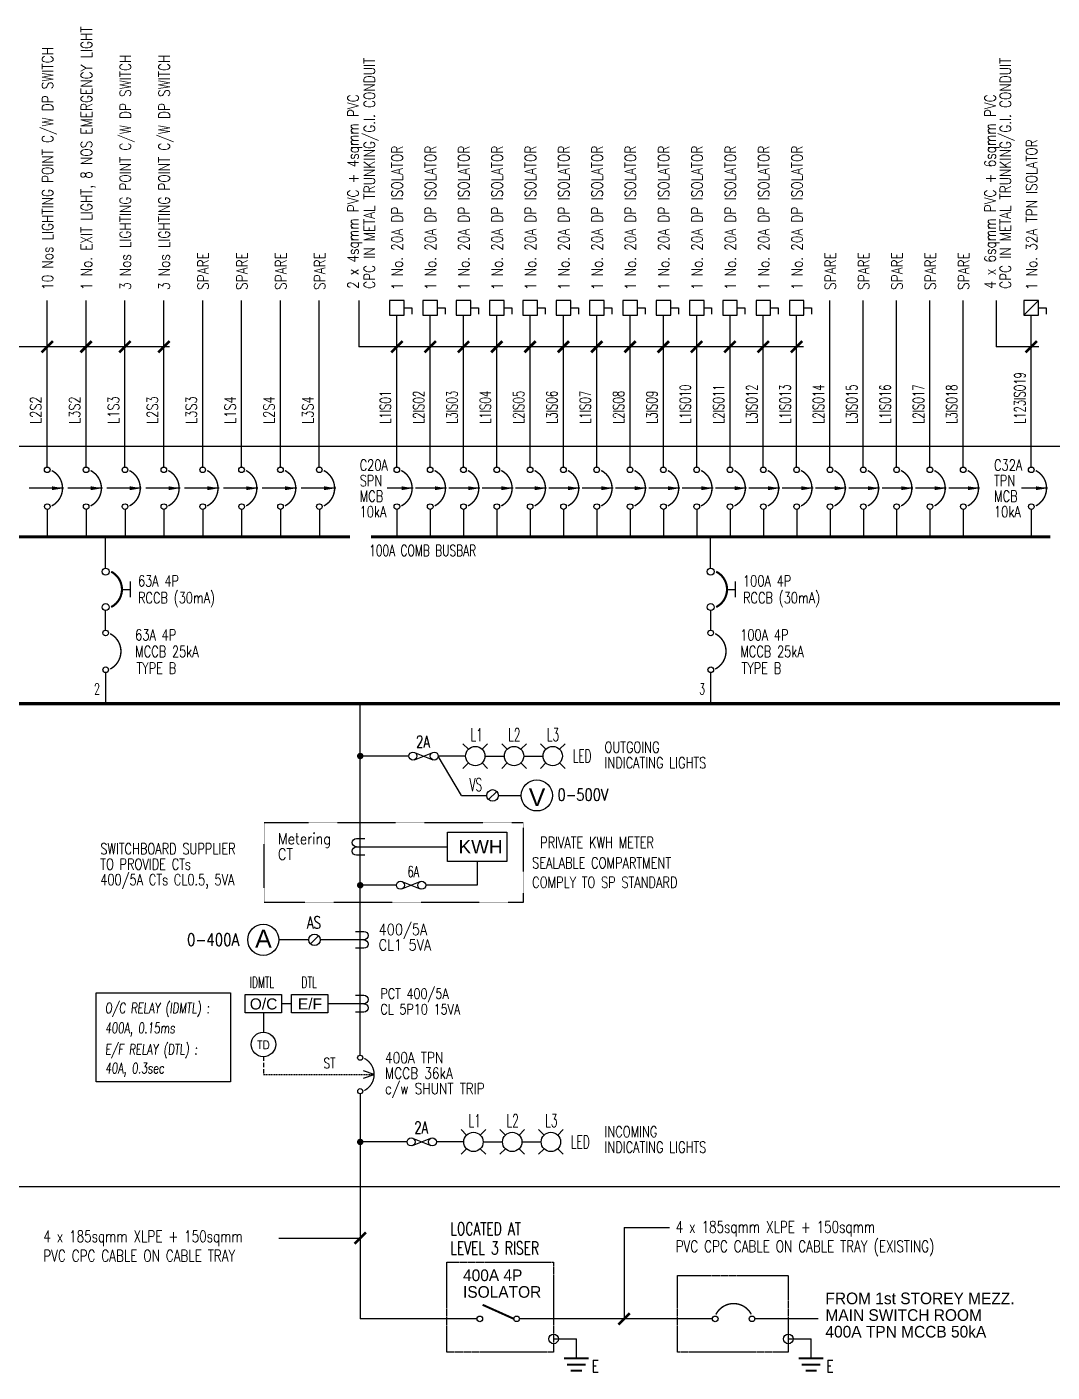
# Model space of a CAD drawing. Header units: millimetres. Extents: x 3829 to 56422, y 1460 to 26408.
# Drawn here: x 22736 to 41198, y 2131 to 26360 of the extents above; entities that cross this region are included whole.
import ezdxf
from ezdxf.enums import TextEntityAlignment as Align
from ezdxf.lldxf.tags import DXFTag

# ---------------------------------------------------------------- set-up
doc = ezdxf.new("R2010")
doc.units = ezdxf.units.MM
doc.linetypes.add('DASHED2', pattern=[0.375, 0.25, -0.125])
doc.linetypes.add('HIDDEN', pattern=[0.375, 0.25, -0.125])
for name, color, linetype in [('E-SLD-FRAME', 6, 'Continuous'), ('E-SLD-LEGENDF', 2, 'Continuous'), ('E-SLD-OUTGOING-CCT', 5, 'Continuous'), ('E-SLD-T1', 2, 'Continuous'), ('SLD', 2, 'Continuous'), ('SLD-LINE', 7, 'Continuous'), ('SLD-TXT', 7, 'Continuous'), ('TXT', 7, 'Continuous')]:
    doc.layers.add(name, color=color, linetype=linetype)
doc.styles.add('80', font='simplex.shx', dxfattribs={"width": 0.65, "height": 2})
doc.styles.add('A', font='arial.ttf')
doc.styles.add('ARIAL', font='arial.ttf')
doc.styles.add('ROMANS', font='romans.shx', dxfattribs={"width": 0.8})
doc.styles.add('SB T5-2$0$80', font='simplex.shx', dxfattribs={"width": 0.8, "height": 2})
doc.styles.add('simplex', font='simplex.shx', dxfattribs={"width": 0.7})
doc.styles.add('SLD', font='romans.shx')
doc.styles.add('SLD-TXT', font='romans.shx')
doc.styles.get("Standard").update_dxf_attribs({"font": 'arial.ttf'})
tags = doc.linetypes.add('CENTER', pattern=[2, 1.25, -0.25, 0.25, -0.25]).pattern_tags.tags
tags[10:11] = [DXFTag(74, 4), DXFTag(75, 0), DXFTag(340, '0'), DXFTag(46, 1.0), DXFTag(50, 0.0), DXFTag(44, 0.0), DXFTag(45, 0.0)]
tags[8:9] = [DXFTag(74, 4), DXFTag(75, 0), DXFTag(340, '0'), DXFTag(46, 1.0), DXFTag(50, 0.0), DXFTag(44, 0.0), DXFTag(45, 0.0)]
tags[6:7] = [DXFTag(74, 4), DXFTag(75, 0), DXFTag(340, '0'), DXFTag(46, 1.0), DXFTag(50, 0.0), DXFTag(44, 0.0), DXFTag(45, 0.0)]
tags[4:5] = [DXFTag(74, 4), DXFTag(75, 0), DXFTag(340, '0'), DXFTag(46, 1.0), DXFTag(50, 0.0), DXFTag(44, 0.0), DXFTag(45, 0.0)]
doc.dimstyles.new('1-100', dxfattribs={"dimtxt": 100, "dimasz": 100, "dimexe": 25, "dimexo": 10, "dimgap": 25, "dimtad": 1, "dimdec": 0, "dimzin": 0, "dimdsep": 46, "dimtxsty": 'simplex', "dimcen": 0, "dimclrd": 7, "dimclre": 7, "dimclrt": 7, "dimadec": 0, "dimazin": 0, "dimtfac": 1, "dimtdec": 0, "dimtofl": 0, "dimtmove": 1, "dimatfit": 0, "dimfxl": 1, "dimtolj": 1, "dimtzin": 0, "dimarcsym": 2})

# ---------------------------------------------------------------- blocks, each defined once
blk = doc.blocks.new('MCCB')
at = {"color": 3}
for centre in [(-0.7756798448972404, 558.2415916474129), (0, 39.57616266116383)]:
    blk.add_circle(centre, 39.57616266115398, dxfattribs=at)
at = {"layer": 'E-SLD-LEGENDF', "const_width": 20}
blk.add_lwpolyline([(62.34422445716336, 49.47020332644752, 0.611250066136639), (62.28685325826518, 548.3475509821146)], format="xyb", dxfattribs=at)
blk = doc.blocks.new('RCCB')
at = {"color": 3}
for centre in [(-0.7756798450136557, 548.3475509821419), (0, 49.47020332644206)]:
    blk.add_circle(centre, 49.47020332644246, dxfattribs=at)
at = {"layer": 'E-SLD-LEGENDF'}
blk.add_line((350.2602078272903, 189.9583210432938), (350.2602078272903, 407.894509080983), dxfattribs=at)
at = {"layer": 'E-SLD-LEGENDF', "color": 7, "linetype": 'ByBlock'}
blk.add_line((229.8182771756274, 298.9264150621384), (350.2602078272903, 298.9264150621384), dxfattribs=at)
at = {"layer": 'E-SLD-LEGENDF', "const_width": 30}
blk.add_lwpolyline([(77.34422445716336, 49.47020332644206, 0.6113836959509442), (77.28685325814877, 548.3475509821419)], format="xyb", dxfattribs=at)
blk = doc.blocks.new('SS')
at = {"layer": 'E-SLD-LEGENDF', "color": 7}
blk.add_line((-63.63961030682549, -63.63961030674909), (63.63961030682549, 63.63961030674909), dxfattribs=at)
at = {"layer": 'SLD'}
blk.add_circle((8.731149137020111e-11, -7.639755494892597e-11), 90, dxfattribs=at)
blk = doc.blocks.new('LED IND LTG')
at = {"layer": 'E-SLD-LEGENDF', "color": 7}
for p, q in [((43.93398282206624, 106.0660171780305), (-40.91883092040662, 190.918830920387)), ((256.0660171779338, 106.0660171780305), (340.9188309204066, 190.918830920387)), ((643.9339828220662, 106.0660171780305), (559.0811690795933, 190.918830920387)), ((856.0660171779338, 106.0660171780305), (940.9188309204067, 190.918830920387)), ((1243.933982822066, 106.0660171780305), (1159.081169079593, 190.918830920387)), ((1456.066017177934, 106.0660171780305), (1540.918830920407, 190.918830920387)), ((43.933982822047, -106.0660171780112), (-40.91883092040662, -190.9188309203542)), ((256.066017177953, -106.0660171780112), (340.9188309204066, -190.9188309203542)), ((643.933982822047, -106.0660171780112), (559.0811690795933, -190.9188309203542)), ((856.066017177953, -106.0660171780112), (940.9188309204067, -190.9188309203542)), ((1243.933982822047, -106.0660171780112), (1159.081169079593, -190.9188309203542)), ((1456.066017177953, -106.0660171780112), (1540.918830920407, -190.9188309203542))]:
    blk.add_line(p, q, dxfattribs=at)
at = {"layer": 'SLD'}
for centre in [(150, 0), (750, 0), (1350, 0)]:
    blk.add_circle(centre, 150, dxfattribs=at)
at = {"layer": 'SLD-LINE', "color": 2}
for p, q in [((300, 0), (600, 0)), ((900, 0), (1200, 0))]:
    blk.add_line(p, q, dxfattribs=at)
at = {"layer": 'E-SLD-OUTGOING-CCT', "color": 7, "style": '80', "width": 0.6}
for s, p in [('L1', (74.2343251806742, 230.0000000000146)), ('L2', (660, 230.0000000000146)), ('L3', (1260, 230.0000000000146)), ('LED', (1659.416454639751, -100.3998749509265))]:
    blk.add_text(s, height=200, dxfattribs=at).set_placement(p)
blk = doc.blocks.new('2A FUSE')
at = {"color": 7}
for p, q in [((-141.7115199455293, -57.32513235402803), (141.7115199455293, 57.32513235403167)), ((-141.7115199455293, 57.32513235403167), (141.7115199455293, -57.32513235402803))]:
    blk.add_line(p, q, dxfattribs=at)
at = {"color": 3}
for centre in [(-164.9006777547766, -1.818989403545856e-11), (164.900677754893, -1.818989403545856e-11)]:
    blk.add_circle(centre, 61.83775415805307, dxfattribs=at)
blk = doc.blocks.new('VOLTMETER')
at = {"layer": 'SLD', "lineweight": -3}
blk.add_circle((0, 0), 240.925, dxfattribs=at)
at = {"layer": 'SLD-TXT', "style": 'A'}
blk.add_text('V', height=275, dxfattribs=at).set_placement((2.850493580335751, -26.70183233996431), align=Align.MIDDLE)
blk = doc.blocks.new('SLD-CT')
at = {"color": 3}
blk.add_line((0, 0), (-50, 0), dxfattribs=at)
blk.add_lwpolyline([(-25, 25), (0, 25, -0.9999999999999998), (0, 0, -0.9999999999999998), (0, -25), (-25, -25)], format="xyb", dxfattribs=at)
blk = doc.blocks.new('EF')
at = {"layer": 'SLD', "color": 3}
blk.add_lwpolyline([(326.2776733243081, 0), (-326.2776733243081, 0), (-326.2776733243081, 326.2776733242972), (326.2776733243081, 326.2776733242972)], close=True, dxfattribs=at)
at = {"layer": 'SLD-TXT', "style": 'A'}
blk.add_text('E/F', height=200, dxfattribs=at).set_placement((2.5, 162.6388366621468), align=Align.MIDDLE)
blk = doc.blocks.new('DP ISOL')
at = {"layer": 'SLD', "color": 3, "linetype": 'Continuous', "ltscale": 0.5}
for p, q in [((141.1878162294233, -141.2999416394305), (141.1878162294233, -289.3285409813834)), ((141.1878162294233, -289.3285409813834), (20.16990319215256, -289.3285409813834))]:
    blk.add_line(p, q, dxfattribs=at)
blk.add_lwpolyline([(0, 141.2999416394305), (0, -141.2999416394305), (282.3756324588467, -141.2999416394305), (282.3756324588467, 141.2999416394305)], close=True, dxfattribs=at)

msp = doc.modelspace()

# ---------------------------------------------------------------- hatches: boundary and pattern name
at = {"layer": 'E-SLD-LEGENDF'}
h = msp.add_hatch(color=256, dxfattribs=at)
h.dxf.hatch_style = 1
edge = h.paths.add_edge_path()
edge.add_arc((32220.72203209154, 2728.830287640393), 86.88888888888887, -3.81666561775622e-14, 360)
h = msp.add_hatch(color=256, dxfattribs=at)
h.dxf.hatch_style = 1
edge = h.paths.add_edge_path()
edge.add_arc((36447.27111426787, 2728.830287640393), 86.88888888888887, -3.81666561775622e-14, 360)

# ---------------------------------------------------------------- linework, layer by layer
at = {"color": 3}
msp.add_lwpolyline([(30312.17837999609, 11858.0214961535), (31379.73296426223, 11858.0214961535), (31379.73296426223, 11324.77729461113), (30312.17837999609, 11324.77729461113)], close=True, dxfattribs=at)
at = {"color": 8, "linetype": 'HIDDEN', "ltscale": 50}
for points in [[(30298.76337626084, 4110.917825654711), (32220.72203209154, 4110.917825654711), (32220.72203209154, 2492.114629396107), (30298.76337626084, 2492.114629396107)], [(34455.17299868643, 3873.445789022357), (36447.27111426787, 3873.445789022357), (36447.27111426787, 2492.114629396107), (34455.17299868643, 2492.114629396107)]]:
    msp.add_lwpolyline(points, close=True, dxfattribs=at)
at = {"color": 3}
for centre in [(30892.43963715372, 3089.8151381977), (31555.17879641393, 3090.80628466618)]:
    msp.add_circle(centre, 50.56954117814119, dxfattribs=at)
at = {"layer": 'E-SLD-FRAME', "color": 7, "linetype": 'CENTER', "ltscale": 1.5}
for p, q in [((55472.65049800906, 18801.06499346235), (3948.65113364583, 18801.06499346243)), ((55472.65049800906, 5468.13754240538), (3948.65113364583, 5468.137542405459))]:
    msp.add_line(p, q, dxfattribs=at)
at = {"layer": 'E-SLD-LEGENDF'}
for p, q in [((32220.72203209154, 2728.830287640407), (32631.00790744382, 2728.830287640407)), ((32631.00790744382, 2377.440278806203), (32631.00790744382, 2728.830287640407)), ((36447.27111426787, 2728.830287640407), (36857.55698962014, 2728.830287640407)), ((36857.55698962014, 2377.440278806203), (36857.55698962014, 2728.830287640407))]:
    msp.add_line(p, q, dxfattribs=at)
at = {"layer": 'E-SLD-LEGENDF', "color": 3}
for points, const_width in [([(31504.60925523579, 3090.80628466618), (30943.00917833186, 3343.007976225039)], 36.92777777777778), ([(32409.44124077717, 2377.440278806203), (32852.5745741105, 2377.440278806203)], 36.92777777777778), ([(32464.83290744383, 2266.656945472862), (32797.18290744384, 2266.656945472862)], 36.92777777777778), ([(36635.99032295349, 2377.440278806203), (37079.12365628682, 2377.440278806203)], 36.92777777777778), ([(36691.38198962015, 2266.656945472862), (37023.73198962016, 2266.656945472862)], 36.92777777777778), ([(32531.30290744386, 2155.873612139537), (32730.71290744386, 2155.873612139537)], 33.23499999999999), ([(36757.85198962018, 2155.873612139537), (36957.26198962019, 2155.873612139537)], 33.23499999999999)]:
    msp.add_lwpolyline(points, dxfattribs=dict(at, const_width=const_width))
at = {"layer": 'E-SLD-LEGENDF'}
for centre in [(32220.72203209154, 2728.830287640407), (36447.27111426787, 2728.830287640407)]:
    msp.add_circle(centre, 86.88888888888887, dxfattribs=at)
at = {"layer": 'E-SLD-T1', "color": 7, "lineweight": -3}
msp.add_lwpolyline([(26402.90325074002, 7360.241880352217), (23985.62199099448, 7360.241880352217), (23985.62199099448, 8959.574715698647), (26402.90325074002, 8959.574715698647)], close=True, dxfattribs=at)
at = {"layer": 'SLD', "color": 7}
for p, q in [((28715.9119826364, 21430.55653191272), (28715.9119826364, 20598.94797385854)), ((40188.41044776586, 21430.55653191272), (40188.41044776586, 20598.94797385854)), ((25302.11885212221, 20598.94797385854), (19547.4631581256, 20598.94797385854)), ((36719.85789507013, 20598.94797385854), (28715.9119826364, 20598.94797385854)), ((40962.33462730423, 20598.94797385854), (40188.41044776586, 20598.94797385854))]:
    msp.add_line(p, q, dxfattribs=at)
at = {"layer": 'SLD', "color": 3}
msp.add_line((40691.20232949627, 21167.5236302773), (40954.44412077054, 21430.55653191272), dxfattribs=at)
at = {"layer": 'SLD', "const_width": 56.79012345914307}
for points in [[(19751.45055781799, 17176.84738731911), (28554.49070753215, 17176.84738731911)], [(28933.82240375442, 17176.84738731911), (41165.37461077647, 17176.84738731911)], [(6090.401980312885, 14169.83135702034), (55023.18594029113, 14169.83135702034)]]:
    msp.add_lwpolyline(points, dxfattribs=at)
at = {"layer": 'SLD', "color": 3}
msp.add_lwpolyline([(27321.73751435907, 8603.27158731108), (26669.18216771045, 8603.27158731108), (26669.18216771045, 8929.549260635376), (27321.73751435907, 8929.549260635376)], close=True, dxfattribs=at)
at = {"layer": 'SLD', "lineweight": -3}
for centre, radius in [((26992.31820413954, 9916.813507604304), 279.9939189189189), ((26995.45984103473, 8032.781730672824), 221.8043982825021)]:
    msp.add_circle(centre, radius, dxfattribs=at)
at = {"layer": 'SLD-LINE', "linetype": 'ByBlock'}
for p, q in [((23101.98464174975, 18432.92275846622), (23101.98464174975, 21430.55653191272)), ((23801.98464174975, 18432.92275846622), (23801.98464174975, 21430.55653191272)), ((24501.98464174975, 18432.92275846622), (24501.98464174975, 21430.55653191272)), ((25201.98464174975, 18432.92275846622), (25201.98464174975, 21430.55653191272)), ((29398.02373349366, 18432.92275846622), (29398.02373349366, 21167.5236302773)), ((29998.02373349366, 18432.92275846622), (29998.02373349366, 21167.5236302773)), ((30598.02373349366, 18432.92275846622), (30598.02373349366, 21167.5236302773)), ((31198.02373349366, 18432.92275846622), (31198.02373349366, 21167.5236302773)), ((31798.02373349365, 18432.92275846622), (31798.02373349365, 21167.5236302773)), ((32398.02373349365, 18432.92275846622), (32398.02373349365, 21167.5236302773)), ((32998.02373349365, 18432.92275846622), (32998.02373349365, 21167.5236302773)), ((33598.02373349365, 18432.92275846622), (33598.02373349365, 21167.5236302773)), ((34198.02373349365, 18432.92275846622), (34198.02373349365, 21167.5236302773)), ((34798.02373349365, 18432.92275846622), (34798.02373349365, 21167.5236302773)), ((35398.02373349365, 18432.92275846622), (35398.02373349365, 21167.5236302773)), ((35998.02373349365, 18432.92275846622), (35998.02373349365, 21167.5236302773)), ((36598.02373349365, 18432.92275846622), (36598.02373349365, 21167.5236302773)), ((40822.8232251334, 18432.92275846622), (40822.8232251334, 21167.5236302773)), ((23102.97063267507, 17669.04451705997), (23102.97063267507, 17176.84738731911)), ((23802.97063267507, 17669.04451705997), (23802.97063267507, 17176.84738731911)), ((24502.97063267507, 17669.04451705997), (24502.97063267507, 17176.84738731911)), ((25202.97063267507, 17669.04451705997), (25202.97063267507, 17176.84738731911)), ((25902.97063267507, 17669.04451705997), (25902.97063267507, 17176.84738731911)), ((26602.97063267507, 17669.04451705997), (26602.97063267507, 17176.84738731911)), ((27302.97063267507, 17669.04451705997), (27302.97063267507, 17176.84738731911)), ((28002.97063267507, 17669.04451705997), (28002.97063267507, 17176.84738731911)), ((29399.00972441897, 17669.04451705997), (29399.00972441897, 17176.84738731911)), ((29999.00972441897, 17669.04451705997), (29999.00972441897, 17176.84738731911)), ((30599.00972441897, 17669.04451705997), (30599.00972441897, 17176.84738731911)), ((31199.00972441897, 17669.04451705997), (31199.00972441897, 17176.84738731911)), ((31799.00972441896, 17669.04451705997), (31799.00972441896, 17176.84738731911)), ((32399.00972441896, 17669.04451705997), (32399.00972441896, 17176.84738731911)), ((32999.00972441896, 17669.04451705997), (32999.00972441896, 17176.84738731911)), ((33599.00972441896, 17669.04451705997), (33599.00972441896, 17176.84738731911)), ((34199.00972441896, 17669.04451705997), (34199.00972441896, 17176.84738731911)), ((34799.00972441896, 17669.04451705997), (34799.00972441896, 17176.84738731911)), ((35399.00972441896, 17669.04451705997), (35399.00972441896, 17176.84738731911)), ((35999.00972441896, 17669.04451705997), (35999.00972441896, 17176.84738731911)), ((36599.00972441896, 17669.04451705997), (36599.00972441896, 17176.84738731911)), ((37199.00972441896, 17669.04451705997), (37199.00972441896, 17176.84738731911)), ((37799.00972441896, 17669.04451705997), (37799.00972441896, 17176.84738731911)), ((38399.00972441896, 17669.04451705997), (38399.00972441896, 17176.84738731911)), ((38999.00972441896, 17669.04451705997), (38999.00972441896, 17176.84738731911)), ((39599.00972441896, 17669.04451705997), (39599.00972441896, 17176.84738731911)), ((40823.80921605872, 17669.04451705997), (40823.80921605872, 17176.84738731911)), ((24152.96547713168, 16611.31933862921), (24152.97063267507, 17176.84738731911)), ((35049.59335172205, 16611.31933862921), (35049.59850726544, 17176.84738731911)), ((24153.95662360029, 15494.42997711391), (24153.95662360029, 15847.44109701269)), ((35050.58449819067, 15494.42997711391), (35050.58449819067, 15847.44109701269)), ((28738.4175480708, 7839.161632204786), (28738.4175480708, 14169.83135702034))]:
    msp.add_line(p, q, dxfattribs=at)
at = {"layer": 'SLD-LINE', "linetype": 'HIDDEN', "ltscale": 1.5}
for p, q in [((25901.98464174975, 18432.92275846622), (25901.98464174975, 21430.55653191272)), ((26601.98464174975, 18432.92275846622), (26601.98464174975, 21430.55653191272)), ((27301.98464174975, 18432.92275846622), (27301.98464174975, 21430.55653191272)), ((28001.98464174975, 18432.92275846622), (28001.98464174975, 21430.55653191272)), ((37198.02373349365, 18432.92275846622), (37198.02373349365, 21430.55653191272)), ((37798.02373349365, 18432.92275846622), (37798.02373349365, 21430.55653191272)), ((38398.02373349365, 18432.92275846622), (38398.02373349365, 21430.55653191272)), ((38998.02373349365, 18432.92275846622), (38998.02373349365, 21430.55653191272)), ((39598.02373349365, 18432.92275846622), (39598.02373349365, 21430.55653191272))]:
    msp.add_line(p, q, dxfattribs=at)
at = {"layer": 'SLD-LINE'}
for p, q in [((24154.94777006894, 14169.83135702035), (24154.94777006894, 14730.55173549739)), ((35051.57564465932, 14169.83135702035), (35051.57564465932, 14730.55173549739)), ((47343.53412777602, 14169.83135702035), (12005.1575044908, 14169.83135702035)), ((29616.81875726808, 13227.29273313477), (28738.41738132017, 13227.2927331348)), ((30636.69589476742, 13227.29273313477), (30143.8324098224, 13227.29273313477)), ((30561.33072064305, 12517.47055380658), (30143.8324098224, 13227.29273313477)), ((30561.33072064305, 12517.47055380658), (31018.64153145394, 12517.47055380658)), ((31227.83072064313, 12517.47055380658), (31639.32328821063, 12517.47055380658)), ((30845.95567212917, 11324.77729461113), (30845.95567212917, 10899.97907591621)), ((29391.33398309904, 10899.9790759162), (28738.41738132017, 10899.97907591624)), ((30845.95567212917, 10899.97907591621), (29918.34763565334, 10899.97907591619)), ((27504.02691459936, 8766.410423973153), (27321.73751435907, 8766.410423973153)), ((28505.26661985555, 8766.410423973153), (28156.58226124798, 8766.410423973153)), ((26995.45984103473, 8603.27158731108), (26995.45984103473, 8254.586128955329)), ((28739.31901383663, 7144.400458278572), (28739.36864609645, 3089.826359536319)), ((29583.9387563378, 6276.840441663808), (28738.41738132017, 6276.840441663844)), ((30603.81589383714, 6276.840441663808), (30110.95240889212, 6276.840441663808)), ((30841.87009697156, 3089.826359536319), (28739.36864609645, 3089.826359536319)), ((35081.17163760578, 3089.826359536319), (31605.74833759208, 3089.826359536326))]:
    msp.add_line(p, q, dxfattribs=at)
at = {"layer": 'SLD-LINE', "linetype": 'HIDDEN', "ltscale": 300}
msp.add_line((26995.45984103473, 7810.97733239032), (26995.45984103473, 7491.801422679658), dxfattribs=at)
at = {"layer": 'SLD-LINE', "linetype": 'HIDDEN', "ltscale": 120}
msp.add_line((26995.45984103473, 7491.801422679658), (28988.93394960627, 7491.801422679658), dxfattribs=at)
at = {"layer": 'SLD-LINE', "const_width": 58.10810810810811}
for points in [[(28709.36293558499, 13227.2927331348, 1), (28767.4710436931, 13227.2927331348, 1)], [(28709.36293558499, 10899.97907591624, 1), (28767.4710436931, 10899.97907591624, 1)], [(28709.36293558499, 6276.840441663844, 1), (28767.4710436931, 6276.840441663844, 1)]]:
    msp.add_lwpolyline(points, format="xyb", close=True, dxfattribs=at)
at = {"layer": 'SLD-LINE', "linetype": 'DASHED2', "ltscale": 2}
msp.add_lwpolyline([(27007.98355500356, 12033.08468812321), (31673.453071191, 12033.08468812321), (31673.453071191, 10587.89682556294), (27007.98355500356, 10587.89682556294)], close=True, dxfattribs=at)
at = {"layer": 'SLD-LINE'}
for points in [[(28799.92288027658, 7426.545888014792), (28988.93394960627, 7491.801422679658), (28799.92288027658, 7557.056957344495)], [(36987.27094047126, 3089.569657901304), (35845.04987822629, 3089.569657901318)]]:
    msp.add_lwpolyline(points, dxfattribs=at)
at = {"layer": 'SLD-TXT'}
for p, q in [((33490.36912453234, 4735.587590299967), (33490.36912453234, 3089.826359536323)), ((33490.36912453234, 4735.587590299967), (34308.78135172344, 4735.587590299967)), ((27270.48700117866, 4545.169963550129), (28739.36236095845, 4545.169963550128))]:
    msp.add_line(p, q, dxfattribs=at)
at = {"layer": 'SLD-TXT', "const_width": 47.91666666666666}
for points in [[(23000.3380419542, 20497.30137406299), (23203.63124154545, 20700.59457365409)], [(23700.3380419542, 20497.30137406299), (23903.63124154545, 20700.59457365409)], [(24400.3380419542, 20497.30137406299), (24603.63124154545, 20700.59457365409)], [(25100.3380419542, 20497.30137406299), (25303.63124154545, 20700.59457365409)], [(29296.37713369811, 20497.30137406299), (29499.67033328936, 20700.59457365409)], [(29896.37713369811, 20497.30137406299), (30099.67033328936, 20700.59457365409)], [(30496.37713369811, 20497.30137406299), (30699.67033328936, 20700.59457365409)], [(31096.37713369811, 20497.30137406299), (31299.67033328936, 20700.59457365409)], [(31696.37713369811, 20497.30137406299), (31899.67033328936, 20700.59457365409)], [(32296.37713369811, 20497.30137406299), (32499.67033328936, 20700.59457365409)], [(32896.37713369809, 20497.30137406299), (33099.67033328934, 20700.59457365409)], [(33496.37713369809, 20497.30137406299), (33699.67033328934, 20700.59457365409)], [(34096.37713369809, 20497.30137406299), (34299.67033328934, 20700.59457365409)], [(34696.37713369809, 20497.30137406299), (34899.67033328934, 20700.59457365409)], [(35296.37713369809, 20497.30137406299), (35499.67033328934, 20700.59457365409)], [(35896.37713369809, 20497.30137406299), (36099.67033328934, 20700.59457365409)], [(36496.37713369809, 20497.30137406299), (36699.67033328934, 20700.59457365409)], [(40721.17662533785, 20497.30137406299), (40924.4698249291, 20700.59457365409)], [(28637.68631418967, 4443.493916781415), (28840.97951378092, 4646.787116372521)], [(33388.69307776355, 2988.15031276761), (33591.9862773548, 3191.443512358716)]]:
    msp.add_lwpolyline(points, dxfattribs=at)
at = {"layer": 'TXT', "color": 0}
for p, q in [((28738.4175480708, 11591.39939538232), (30312.17837999609, 11591.39939538232)), ((27810.60788422607, 9916.813507604318), (27272.31212305847, 9916.813507604304)), ((28738.4175480708, 9916.813507604304), (28019.7970734153, 9916.813507604304))]:
    msp.add_line(p, q, dxfattribs=at)

# ---------------------------------------------------------------- block references
at = {"layer": 'E-SLD-LEGENDF', "linetype": 'ByBlock', "xscale": 1.277777777777777, "yscale": 1.277777777777777, "zscale": 1.277777777777777}
for p in [(24153.95662360029, 15847.44109701269), (35050.58449819067, 15847.44109701269)]:
    msp.add_blockref('RCCB', p, dxfattribs=at)
at = {"layer": 'SLD'}
for name, p, xscale, yscale, zscale, rotation in [('DP ISOL', (29398.02373349366, 21167.5236302773), 0.9315, 0.9315, 0.9315, 90), ('DP ISOL', (29998.02373349366, 21167.5236302773), 0.9315, 0.9315, 0.9315, 90), ('DP ISOL', (30598.02373349366, 21167.5236302773), 0.9315, 0.9315, 0.9315, 90), ('DP ISOL', (31198.02373349366, 21167.5236302773), 0.9315, 0.9315, 0.9315, 90), ('DP ISOL', (31798.02373349366, 21167.5236302773), 0.9315, 0.9315, 0.9315, 90), ('DP ISOL', (32398.02373349366, 21167.5236302773), 0.9315, 0.9315, 0.9315, 90), ('DP ISOL', (32998.02373349365, 21167.5236302773), 0.9315, 0.9315, 0.9315, 90), ('DP ISOL', (33598.02373349365, 21167.5236302773), 0.9315, 0.9315, 0.9315, 90), ('DP ISOL', (34198.02373349365, 21167.5236302773), 0.9315, 0.9315, 0.9315, 90), ('DP ISOL', (34798.02373349365, 21167.5236302773), 0.9315, 0.9315, 0.9315, 90), ('DP ISOL', (35398.02373349365, 21167.5236302773), 0.9315, 0.9315, 0.9315, 90), ('DP ISOL', (35998.02373349365, 21167.5236302773), 0.9315, 0.9315, 0.9315, 90), ('DP ISOL', (36598.02373349365, 21167.5236302773), 0.9315, 0.9315, 0.9315, 90), ('DP ISOL', (40822.8232251334, 21167.5236302773), 0.9315, 0.9315, 0.9315, 90), ('SLD-CT', (28670.57678280485, 11591.39939538232), 6.067001060732903, 6.067001060732903, 6.067001060732903, 180)]:
    msp.add_blockref(name, p, dxfattribs=dict(at, xscale=xscale, yscale=yscale, zscale=zscale, rotation=rotation))
at = {"layer": 'SLD', "lineweight": -3}
for name, p, xscale, yscale, zscale in [('MCCB', (23102.97063267507, 17669.04451705992), 1.277777777777777, 1.277777777777777, 1.277777777777777), ('MCCB', (23802.97063267507, 17669.04451705992), 1.277777777777777, 1.277777777777777, 1.277777777777777), ('MCCB', (24502.97063267507, 17669.04451705992), 1.277777777777777, 1.277777777777777, 1.277777777777777), ('MCCB', (25202.97063267507, 17669.04451705992), 1.277777777777777, 1.277777777777777, 1.277777777777777), ('MCCB', (25902.97063267507, 17669.04451705992), 1.277777777777777, 1.277777777777777, 1.277777777777777), ('MCCB', (26602.97063267507, 17669.04451705992), 1.277777777777777, 1.277777777777777, 1.277777777777777), ('MCCB', (27302.97063267507, 17669.04451705992), 1.277777777777777, 1.277777777777777, 1.277777777777777), ('MCCB', (28002.97063267507, 17669.04451705992), 1.277777777777777, 1.277777777777777, 1.277777777777777), ('MCCB', (29399.00972441897, 17669.04451705992), 1.277777777777777, 1.277777777777777, 1.277777777777777), ('MCCB', (29999.00972441897, 17669.04451705992), 1.277777777777777, 1.277777777777777, 1.277777777777777), ('MCCB', (30599.00972441897, 17669.04451705992), 1.277777777777777, 1.277777777777777, 1.277777777777777), ('MCCB', (31199.00972441897, 17669.04451705992), 1.277777777777777, 1.277777777777777, 1.277777777777777), ('MCCB', (31799.00972441896, 17669.04451705992), 1.277777777777777, 1.277777777777777, 1.277777777777777), ('MCCB', (32399.00972441896, 17669.04451705992), 1.277777777777777, 1.277777777777777, 1.277777777777777), ('MCCB', (32999.00972441896, 17669.04451705992), 1.277777777777777, 1.277777777777777, 1.277777777777777), ('MCCB', (33599.00972441896, 17669.04451705992), 1.277777777777777, 1.277777777777777, 1.277777777777777), ('MCCB', (34199.00972441896, 17669.04451705992), 1.277777777777777, 1.277777777777777, 1.277777777777777), ('MCCB', (34799.00972441896, 17669.04451705992), 1.277777777777777, 1.277777777777777, 1.277777777777777), ('MCCB', (35399.00972441896, 17669.04451705992), 1.277777777777777, 1.277777777777777, 1.277777777777777), ('MCCB', (35999.00972441896, 17669.04451705992), 1.277777777777777, 1.277777777777777, 1.277777777777777), ('MCCB', (36599.00972441896, 17669.04451705992), 1.277777777777777, 1.277777777777777, 1.277777777777777), ('MCCB', (37199.00972441896, 17669.04451705992), 1.277777777777777, 1.277777777777777, 1.277777777777777), ('MCCB', (37799.00972441896, 17669.04451705992), 1.277777777777777, 1.277777777777777, 1.277777777777777), ('MCCB', (38399.00972441896, 17669.04451705992), 1.277777777777777, 1.277777777777777, 1.277777777777777), ('MCCB', (38999.00972441896, 17669.04451705992), 1.277777777777777, 1.277777777777777, 1.277777777777777), ('MCCB', (39599.00972441896, 17669.04451705992), 1.277777777777777, 1.277777777777777, 1.277777777777777), ('MCCB', (40823.80921605872, 17669.04451705992), 1.277777777777777, 1.277777777777777, 1.277777777777777), ('MCCB', (24154.94777006894, 14730.55173549739), 1.277777777777777, 1.277777777777777, 1.277777777777777), ('MCCB', (35051.57564465932, 14730.55173549739), 1.277777777777777, 1.277777777777777, 1.277777777777777), ('LED IND LTG', (30636.69589476742, 13227.2927331348), 1.162162162162162, 1.162162162162162, 1.162162162162162), ('2A FUSE', (29880.32558354518, 13227.2927331348), 1.162162162162162, 1.162162162162162, 1.162162162162162), ('SS', (31123.2361260484, 12517.47055380668), 1.162162162162162, 1.162162162162162, 1.162162162162162), ('VOLTMETER', (31919.31720712961, 12517.47055380658), 1.162162162162162, 1.162162162162162, 1.162162162162162), ('2A FUSE', (29654.8408093761, 10899.97907591622), 1.162162162162162, 1.162162162162162, 1.162162162162162), ('SS', (27915.20247882057, 9916.813507604405), 1.162162162162162, 1.162162162162162, 1.162162162162162), ('MCCB', (28739.31901383663, 7144.400458278572), 1.162162162162162, 1.162162162162162, 1.162162162162162), ('LED IND LTG', (30603.81589383714, 6276.840441663844), 1.162162162162162, 1.162162162162162, 1.162162162162162), ('2A FUSE', (29847.4455826149, 6276.840441663844), 1.162162162162162, 1.162162162162162, 1.162162162162162)]:
    msp.add_blockref(name, p, dxfattribs=dict(at, xscale=xscale, yscale=yscale, zscale=zscale))
at = {"layer": 'SLD', "xscale": 6.067001060732903, "yscale": 6.067001060732903, "zscale": 6.067001060732903}
for p in [(28806.25831333675, 9916.813507604304), (28806.25831333675, 8766.410423973153)]:
    msp.add_blockref('SLD-CT', p, dxfattribs=at)
at = {"layer": 'SLD', "lineweight": -3}
msp.add_blockref('EF', (27830.30458792367, 8603.27158731108), dxfattribs=at)
at = {"layer": 'SLD', "lineweight": -3, "xscale": 1.277777777777777, "yscale": 1.277777777777777, "zscale": 1.277777777777777, "rotation": 90}
msp.add_blockref('MCCB', (35845.04987822629, 3090.80628466618), dxfattribs=at)

# ---------------------------------------------------------------- texts
at = {"color": 0, "linetype": 'ByBlock', "lineweight": 40, "style": 'ROMANS'}
for s, insert, char_height, width, attachment_point, line_spacing_factor in [('\\pxql;{\\W0.75;OUTGOING \\PINDICATING LIGHTS}', (33138.67392689763, 13485.36987885162), 200, 3093.367467555182, 1, 0.8347826086781056), ('{\\W0.75;SWITCHBOARD SUPPLIER \\PTO PROVIDE CTs\\P400/5A CTs CL0.5, 5VA}', (24057.63245386647, 11656.87684857584), 200, 3093.367467555182, 1, 0.8347826086781056), ('\\A1;{\\W0.85;Metering\\PCT}', (27257.35721720273, 11838.30153393291), 200, 1409.754772187844, 1, 0.8347826086781056), ('\\pxqc;{\\W0.75;PRIVATE KWH METER}', (31735.82101924792, 11769.65816386589), 200, 2535.473001096711, 1, 0.8347826086781056), ('\\pxql;{\\W0.75;SEALABLE COMPARTMENT COMPLY TO SP STANDARD}', (31835.60729483194, 11402.48606439061), 200, 3093.367467555182, 1, 1.05), ('{\\W0.65;6A }', (29589.52608770328, 11245.51979855001), 200, 1409.754772187844, 1, 0.8347826086781056), ('\\A1;{\\W0.85;400/5A \\PCL1 5VA}', (29071.14690312307, 10203.0000223801), 200, 1409.754772187844, 1, 0.8347826086781056), ('\\A1;0-400A', (26558.24811170284, 10031.78286287623), 220.8160637773822, 1299.177534064246, 3, 0.8347826086781056), ('400A TPN\\PMCCB 36kA \\Pc/w SHUNT TRIP', (29185.61542971674, 7893.350068849025), 200, 2288.004084529043, 1, 0.8347826086781056), ('\\pxql;{\\W0.75;INCOMING\\PINDICATING LIGHTS}', (33138.67392689763, 6561.115925232334), 200, 3093.367467555182, 1, 0.8347826086781056)]:
    msp.add_mtext(s, dxfattribs=dict(at, insert=insert, char_height=char_height, width=width, attachment_point=attachment_point, line_spacing_factor=line_spacing_factor))
at = {"color": 0, "insert": (30509.96683776128, 11715.56160837164), "char_height": 243.0721493539568, "width": 875.0506249894111, "attachment_point": 1, "style": 'ARIAL'}
msp.add_mtext('{\\W1;KWH}', dxfattribs=at)
at = {"color": 7, "char_height": 210, "width": 5598.933219519893, "attachment_point": 1, "line_spacing_factor": 0.8571428571428571}
for s, insert in [('{\\fArial|b0|i0|c0|p34;\\W0.95;400A 4P\\PISOLATOR}', (30590.22108860712, 3980.290389852062)), ('{\\fArial|b0|i0|c0|p34;\\W0.95;FROM 1st STOREY MEZZ.\\PMAIN SWITCH ROOM\\P400A TPN MCCB 50kA}', (37116.76550091354, 3563.81636373373))]:
    msp.add_mtext(s, dxfattribs=dict(at, insert=insert))
at = {"layer": 'E-SLD-OUTGOING-CCT', "color": 7, "style": '80', "width": 0.6}
msp.add_text('VS', height=232.4324324324324, dxfattribs=at).set_placement((30708.28333734771, 12595.05659448087))
at = {"layer": 'E-SLD-T1', "style": '80', "width": 0.6}
for s, p in [('2', (23947.69196554763, 14334.38871650637)), ('3', (34844.31984013801, 14334.38871650637)), ('IDMTL', (26748.56013087687, 9051.481984643571)), ('DTL', (27679.99092728922, 9051.481984643571))]:
    msp.add_text(s, height=200, dxfattribs=at).set_placement(p)
at = {"layer": 'E-SLD-T1', "color": 7, "style": 'ROMANS', "width": 0.7}
for s, p in [('LOCATED AT ', (30362.37708797889, 4598.543263682042)), ('LEVEL 3 RISER', (30362.37708797889, 4251.965227710361))]:
    msp.add_text(s, height=230, dxfattribs=at).set_placement(p)
at = {"layer": 'E-SLD-T1', "color": 7, "lineweight": -3, "char_height": 190, "width": 3384.935152479553, "attachment_point": 1, "line_spacing_factor": 0.975, "style": 'simplex'}
for s, insert in [('{\\Q5;O/C RELAY (IDMTL) : }', (24144.01722864759, 8784.6231350269)), ('{\\Q5;400A, 0.15ms}', (24144.01722864759, 8425.140516119325)), ('{\\Q5;E/F RELAY (DTL) : }', (24144.01722864759, 8039.069405549367)), ('{\\Q5;40A, 0.3sec}', (24144.01722864759, 7699.859390125131))]:
    msp.add_mtext(s, dxfattribs=dict(at, insert=insert))
at = {"layer": 'SLD', "color": 7, "style": 'SB T5-2$0$80'}
for s, width, p in [('L123ISO19', 0.65, (40716.54794009349, 19210.12775366294)), ('L1ISO10', 0.65, (34691.74844845373, 19210.12775366294)), ('L3ISO12', 0.65, (35891.74844845372, 19210.12775366294)), ('L1ISO13', 0.65, (36491.74844845373, 19210.12775366294)), ('L2ISO14', 0.65, (37091.74844845373, 19210.12775366294)), ('L3ISO15', 0.65, (37691.74844845372, 19210.12775366294)), ('L1ISO16', 0.65, (38291.74844845373, 19210.12775366294)), ('L2ISO17', 0.65, (38891.74844845373, 19210.12775366294)), ('L3ISO18', 0.65, (39491.74844845372, 19210.12775366294)), ('L2S2', 0.75, (22995.70935670984, 19210.12775366294)), ('L3S2', 0.75, (23695.70935670984, 19210.12775366294)), ('L1S3', 0.75, (24395.70935670984, 19210.12775366294)), ('L2S3', 0.75, (25095.70935670984, 19210.12775366294)), ('L3S3', 0.75, (25795.70935670984, 19210.12775366294)), ('L1S4', 0.75, (26495.70935670984, 19210.12775366294)), ('L2S4', 0.75, (27195.70935670984, 19210.12775366294)), ('L3S4', 0.75, (27895.70935670984, 19210.12775366294)), ('L1ISO1', 0.65, (29291.74844845375, 19210.12775366294)), ('L2ISO2', 0.65, (29891.74844845375, 19210.12775366294)), ('L3ISO3', 0.65, (30491.74844845375, 19210.12775366294)), ('L1ISO4', 0.65, (31091.74844845375, 19210.12775366294)), ('L2ISO5', 0.65, (31691.74844845375, 19210.12775366294)), ('L3ISO6', 0.65, (32291.74844845373, 19210.12775366294)), ('L1ISO7', 0.65, (32891.74844845373, 19210.12775366294)), ('L2ISO8', 0.65, (33491.74844845373, 19210.12775366294)), ('L3ISO9', 0.65, (34091.74844845372, 19210.12775366294)), ('L2ISO11', 0.65, (35291.74844845373, 19210.12775366294))]:
    msp.add_text(s, height=200, rotation=90, dxfattribs=dict(at, width=width)).set_placement(p)
at = {"layer": 'SLD-TXT', "style": 'ROMANS', "width": 0.8}
for s, p in [('1 No. EXIT LIGHT, 8 NOS EMERGENCY LIGHT', (23908.88331581689, 21621.69947721479)), ('10 Nos LIGHTING POINT C/W DP SWITCH', (23208.88331581689, 21621.69947721479)), ('3 Nos LIGHTING POINT C/W DP SWITCH', (24608.88331581689, 21621.69947721479)), ('3 Nos LIGHTING POINT C/W DP SWITCH', (25308.88331581689, 21621.69947721479)), ('1 No. 32A TPN ISOLATOR', (40929.72189920054, 21621.69947721479)), ('1 No. 20A DP ISOLATOR', (29504.9224075608, 21621.69947721479)), ('1 No. 20A DP ISOLATOR', (30104.9224075608, 21621.69947721479)), ('1 No. 20A DP ISOLATOR', (30704.9224075608, 21621.69947721479)), ('1 No. 20A DP ISOLATOR', (31304.9224075608, 21621.69947721479)), ('1 No. 20A DP ISOLATOR', (31904.9224075608, 21621.69947721479)), ('1 No. 20A DP ISOLATOR', (32504.9224075608, 21621.69947721479)), ('1 No. 20A DP ISOLATOR', (33104.92240756079, 21621.69947721479)), ('1 No. 20A DP ISOLATOR', (33704.92240756079, 21621.69947721479)), ('1 No. 20A DP ISOLATOR', (34304.92240756079, 21621.69947721479)), ('1 No. 20A DP ISOLATOR', (34904.92240756079, 21621.69947721479)), ('1 No. 20A DP ISOLATOR', (35504.92240756079, 21621.69947721479)), ('1 No. 20A DP ISOLATOR', (36104.92240756079, 21621.69947721479)), ('1 No. 20A DP ISOLATOR', (36704.92240756079, 21621.69947721479)), ('SPARE', (26008.88331581689, 21621.69947721479)), ('SPARE', (26708.88331581689, 21621.69947721479)), ('SPARE', (27408.88331581689, 21621.69947721479)), ('SPARE', (28108.88331581689, 21621.69947721479)), ('SPARE', (37304.92240756079, 21621.69947721479)), ('SPARE', (37904.92240756079, 21621.69947721479)), ('SPARE', (38504.92240756079, 21621.69947721479)), ('SPARE', (39104.92240756079, 21621.69947721479)), ('SPARE', (39704.92240756079, 21621.69947721479))]:
    msp.add_text(s, height=200, rotation=90, dxfattribs=at).set_placement(p)
at = {"layer": 'SLD-TXT', "style": 'SLD-TXT'}
for s, height, width, p in [('100A COMB BUSBAR', 200, 0.7, (28899.60766344082, 16828.88973728024)), ('63A 4P', 200, 0.75, (24736.0943604196, 16281.58192990227)), ('100A 4P', 200, 0.75, (35632.72223500998, 16281.58192990227)), ('RCCB (30mA)', 200, 0.75, (24736.0943604196, 15977.9739701158)), ('RCCB (30mA)', 200, 0.75, (35632.72223500998, 15977.9739701158)), ('63A 4P', 200, 0.75, (24685.96313528928, 15309.29865054378)), ('100A 4P', 200, 0.75, (35582.59100987966, 15309.29865054378)), ('MCCB 25kA', 200, 0.75, (24685.96313528928, 15009.29865054378)), ('MCCB 25kA', 200, 0.75, (35582.59100987966, 15009.29865054378)), ('TYPE B', 200, 0.75, (24710.07027814643, 14709.29865054378)), ('TYPE B', 200, 0.75, (35606.6981527368, 14709.29865054378)), ('2A', 215, 0.7, (29746.00978873412, 13378.06298967428)), ('ST', 185, 0.75, (28078.75391848505, 7604.203276744825)), ('2A', 215, 0.7, (29713.12978780384, 6427.610698203302))]:
    msp.add_text(s, height=height, dxfattribs=dict(at, width=width)).set_placement(p)
at = {"layer": 'SLD-TXT', "style": 'A'}
for s, height, p in [('A', 319.5945945945946, (26995.6309399221, 9938.325259593032)), ('O/C', 200, (26997.95984103476, 8765.910423973226))]:
    msp.add_text(s, height=height, dxfattribs=at).set_placement(p, align=Align.MIDDLE)
at = {"layer": 'SLD-TXT', "color": 7, "style": 'SLD'}
msp.add_text('TD', height=146.1723976492858, dxfattribs=at).set_placement((26995.45984103473, 8024.335832662108), align=Align.MIDDLE)
at = {"layer": 'SLD-TXT', "char_height": 200, "width": 8010.957172644557, "attachment_point": 1, "rotation": 90, "style": 'SLD-TXT'}
for s, insert, line_spacing_factor in [('\\pxql;{\\W0.8;2 x 4sqmm PVC + 4sqmm PVC \\PCPC IN METAL TRUNKING/G.I. CONDUIT}', (28509.97451304289, 21641.93967140027), 0.8804347825883588), ('\\pxql;{\\W0.8;4 x 6sqmm PVC + 6sqmm PVC \\PCPC IN METAL TRUNKING/G.I. CONDUIT}', (39982.47297817235, 21641.93967140027), 0.825)]:
    msp.add_mtext(s, dxfattribs=dict(at, insert=insert, line_spacing_factor=line_spacing_factor))
at = {"layer": 'SLD-TXT', "attachment_point": 1, "style": 'SLD-TXT'}
for s, insert, char_height, width, line_spacing_factor in [('{\\W0.75;C20A\\PSPN\\PMCB\\P10kA}', (28728.6029050638, 18567.41288557614), 200, 1002.581891728772, 0.8399999999999999), ('{\\W0.75;C32A\\PTPN\\PMCB\\P10kA}', (40153.40239670354, 18567.41288557614), 200, 1002.581891728772, 0.8399999999999999), ('{\\W0.8;0-500V}', (32291.79018010258, 12638.91649975252), 215, 2719.445391855083, 0.908108108108108), ('{\\W0.8;PCT 400/5A \\PCL 5P10 15VA}', (29101.50962067932, 9039.888977687428), 185, 2339.987895317165, 0.908108108108108), ('{\\W0.75;E}', (32903.85810409585, 2346.121025770818), 215, 2989.984532905266, 0.9081081081081078), ('{\\W0.75;E}', (37130.40718627217, 2346.121025770818), 215, 2989.984532905266, 0.9081081081081078)]:
    msp.add_mtext(s, dxfattribs=dict(at, insert=insert, char_height=char_height, width=width, line_spacing_factor=line_spacing_factor))
at = {"layer": 'SLD-TXT', "color": 7, "char_height": 210, "width": 8010.957172644557, "attachment_point": 1, "style": 'SLD-TXT'}
for s, insert in [('{\\W0.75;4 x 185sqmm XLPE + 150sqmm \\PPVC CPC CABLE ON CABLE TRAY (EXISTING)}', (34419.85214995869, 4852.112702006023)), ('{\\W0.75;4 x 185sqmm XLPE + 150sqmm \\PPVC CPC CABLE ON CABLE TRAY}', (23030.8735183629, 4681.935966673163))]:
    msp.add_mtext(s, dxfattribs=dict(at, insert=insert))
at = {"layer": 'TXT', "color": 0, "insert": (27778.79231010326, 10339.2849787732), "char_height": 220.8161095269347, "width": 4149.462416867862, "attachment_point": 1, "line_spacing_factor": 0.8347826086781056, "style": 'simplex'}
msp.add_mtext('\\A1;AS ', dxfattribs=at)

# ---------------------------------------------------------------- leaders
at = {"layer": 'SLD'}
for points in [[(23396.62732254514, 18050.96486652307), (22775.68725349087, 18051.06499614283)], [(24096.62732254514, 18050.96486652307), (23475.68725349087, 18051.06499614283)], [(24796.62732254514, 18050.96486652307), (24175.68725349087, 18051.06499614283)], [(25496.62732254514, 18050.96486652307), (24875.68725349087, 18051.06499614283)], [(26196.62732254514, 18050.96486652307), (25575.68725349087, 18051.06499614283)], [(26896.62732254514, 18050.96486652307), (26275.68725349087, 18051.06499614283)], [(27596.62732254514, 18050.96486652307), (26975.68725349087, 18051.06499614283)], [(28296.62732254514, 18050.96486652307), (27675.68725349087, 18051.06499614283)], [(29692.66641428904, 18050.96486652307), (29223.24679129139, 18051.06499614283)], [(30292.66641428904, 18050.96486652307), (29735.81558278109, 18051.06499614283)], [(30892.66641428903, 18050.96486652307), (30335.81558278109, 18051.06499614283)], [(31492.66641428903, 18050.96486652307), (30935.81558278109, 18051.06499614283)], [(32092.66641428903, 18050.96486652307), (31535.81558278108, 18051.06499614283)], [(32692.66641428903, 18050.96486652307), (32135.81558278108, 18051.06499614283)], [(33292.66641428903, 18050.96486652307), (32735.81558278108, 18051.06499614283)], [(33892.66641428903, 18050.96486652307), (33335.81558278108, 18051.06499614283)], [(34492.66641428903, 18050.96486652307), (33935.81558278108, 18051.06499614283)], [(35092.66641428903, 18050.96486652307), (34535.81558278108, 18051.06499614283)], [(35692.66641428903, 18050.96486652307), (35135.81558278108, 18051.06499614283)], [(36292.66641428903, 18050.96486652307), (35735.81558278108, 18051.06499614283)], [(36892.66641428903, 18050.96486652307), (36335.81558278108, 18051.06499614283)], [(37492.66641428903, 18050.96486652307), (36935.81558278108, 18051.06499614283)], [(38092.66641428903, 18050.96486652307), (37535.81558278108, 18051.06499614283)], [(38692.66641428903, 18050.96486652307), (38135.81558278108, 18051.06499614283)], [(39292.66641428903, 18050.96486652307), (38735.81558278108, 18051.06499614283)], [(39892.66641428903, 18050.96486652307), (39335.81558278108, 18051.06499614283)], [(41117.46590592879, 18050.96486652307), (40648.04628293114, 18051.06499614283)]]:
    msp.add_leader(points, dimstyle='1-100', override={"dimasz": 210}, dxfattribs=at)

doc.saveas('drawing.dxf')
